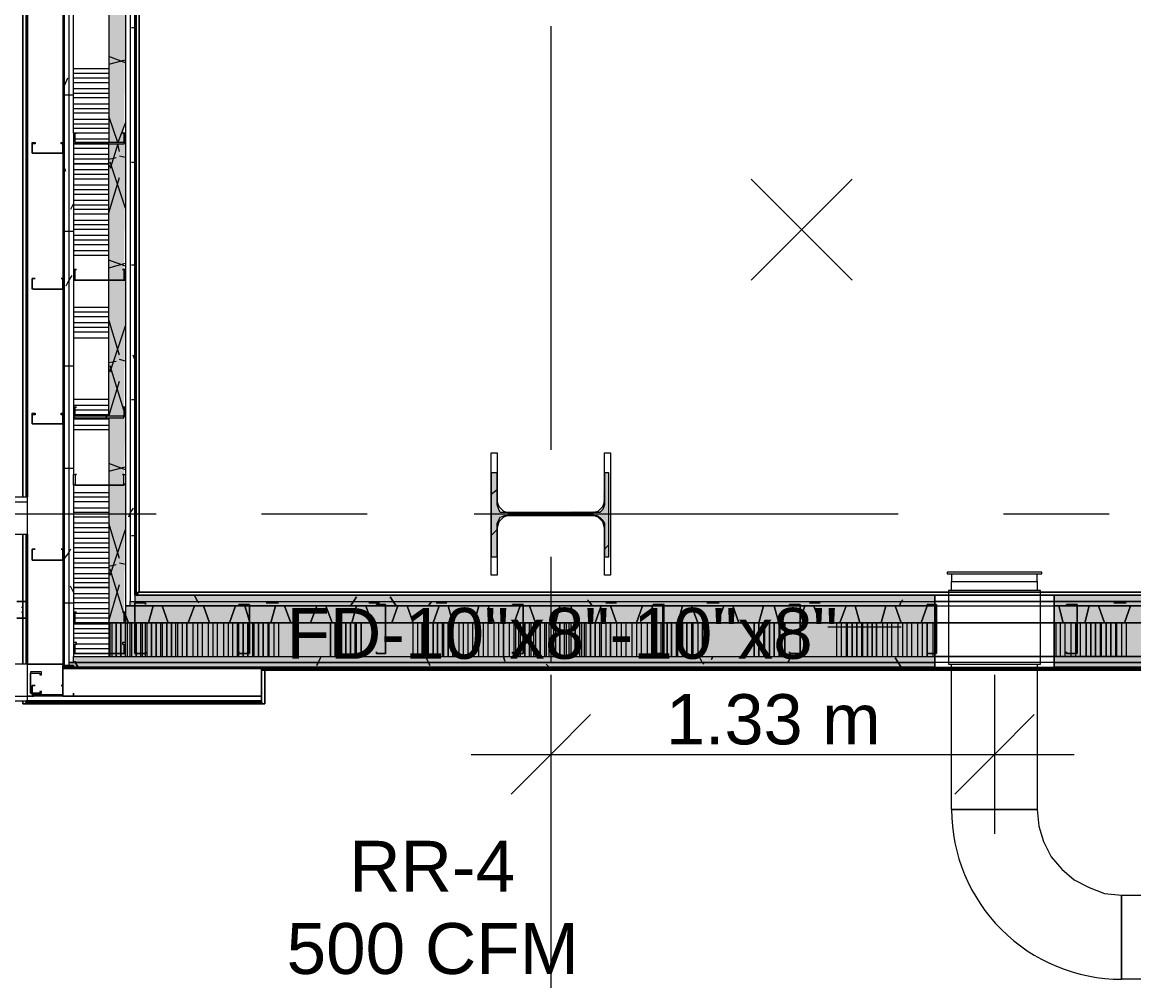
# Model space of a CAD drawing. Header units: metres. Extents: x 29 to 268, y -7 to 151.
# Drawn here: x 63.524 to 66.854, y 23.412 to 26.283 of the extents above; entities that cross this region are included whole.
import ezdxf

# ---------------------------------------------------------------- set-up
doc = ezdxf.new("R2010")
doc.units = ezdxf.units.M
doc.layers.add('HVAC - Ductos', color=5, linetype='Continuous', lineweight=50)
doc.layers.add('PDF2_Geometry', color=7, linetype='Continuous', true_color=0xaaaaaa)
doc.layers.add('PDF2_Solid Fills', color=7, linetype='Continuous', true_color=0xffffff)
doc.layers.add('PDF2_Text', color=7, linetype='Continuous')
doc.styles.add('PDF Helvetica', font='')
doc.styles.get('PDF Helvetica').set_extended_font_data('Helvetica')

msp = doc.modelspace()

# ---------------------------------------------------------------- hatches: boundary and pattern name
at = {"layer": 'PDF2_Solid Fills', "lineweight": 0, "transparency": 33554559}
for points in [[(63.8292, 27.1566), (63.8338, 27.3674), (63.7834, 27.3674), (63.7834, 24.4845), (63.7837, 24.4845), (63.8338, 24.489), (63.8292, 24.4936), (63.8338, 24.9016), (63.8292, 24.9062), (63.8338, 25.1032), (63.8292, 25.1078), (63.8338, 25.5112), (63.8292, 25.5158), (63.8338, 25.9236), (63.8292, 25.9282), (63.8338, 26.3316), (63.8292, 26.3362), (63.8338, 26.7441), (63.8292, 26.7487), (63.8338, 27.152)], [(64.9476, 24.8374), (64.9476, 24.9336), (64.9292, 24.9336), (64.9292, 24.6816), (64.9476, 24.6816), (64.9476, 24.787), (64.9567, 24.8053), (65.2547, 24.8053), (65.2684, 24.7916), (65.2684, 24.6816), (65.2821, 24.6816), (65.2821, 24.9336), (65.2684, 24.9336), (65.2638, 24.8282), (65.2547, 24.8191), (64.9567, 24.8145), (64.9567, 24.8236), (64.9522, 24.8236), (64.9522, 24.8374)]]:
    msp.add_hatch(color=256, dxfattribs=at).paths.add_polyline_path(points)
h = msp.add_hatch(color=256, dxfattribs=at)
h.paths.add_polyline_path([(66.2584, 24.5349), (66.2584, 24.5486), (63.8476, 24.5486), (63.8476, 24.5349)])
h.paths.add_polyline_path([(69.2192, 24.5349), (69.2514, 24.5349), (69.2514, 24.5486), (69.2192, 24.5486)])
h.paths.add_polyline_path([(69.068, 24.5349), (69.068, 24.5486), (66.6159, 24.5486), (66.6159, 24.5349)])
h = msp.add_hatch(color=256, dxfattribs=at)
h.paths.add_polyline_path([(66.2584, 24.5349), (66.2584, 24.5486), (63.8476, 24.5486), (63.8476, 24.5349)])
h.paths.add_polyline_path([(69.068, 24.5349), (69.068, 24.5486), (66.6159, 24.5486), (66.6159, 24.5349)])
h = msp.add_hatch(color=256, dxfattribs=at)
h.paths.add_polyline_path([(66.2584, 24.5486), (66.2584, 24.567), (63.8613, 24.567), (63.8613, 24.5486)])
h.paths.add_polyline_path([(66.6159, 24.567), (66.6159, 24.5486), (69.0542, 24.5486), (69.0542, 24.567)])
h = msp.add_hatch(color=256, dxfattribs=at)
h.paths.add_polyline_path([(66.2584, 24.5486), (66.2584, 24.567), (63.8659, 24.567), (63.8659, 24.5486)])
h.paths.add_polyline_path([(69.2376, 24.567), (69.2376, 24.5486), (69.2514, 24.5486), (69.2514, 24.567)])
h.paths.add_polyline_path([(66.6159, 24.567), (66.6159, 24.5486), (69.0542, 24.5486), (69.0542, 24.567)])
h = msp.add_hatch(color=256, dxfattribs=at)
h.paths.add_polyline_path([(65.4426, 24.4845), (65.4426, 24.5349), (63.8338, 24.5349), (63.8338, 24.4845)])
h.paths.add_polyline_path([(68.9122, 24.5074), (68.9122, 24.4845), (69.2513, 24.4845), (69.2513, 24.5349), (68.903, 24.5349), (68.903, 24.512), (68.9718, 24.512)])
h.paths.add_polyline_path([(67.8122, 24.4845), (67.8122, 24.5074), (67.748, 24.512), (67.8214, 24.512), (67.8214, 24.4845), (68.8984, 24.4845), (68.8984, 24.5349), (67.0972, 24.5349), (67.0972, 24.4845)])
h.paths.add_polyline_path([(66.6159, 24.5349), (66.6159, 24.4845), (67.0926, 24.4845), (67.0926, 24.5349)])
h.paths.add_polyline_path([(65.4472, 24.5349), (65.4472, 24.4845), (66.2584, 24.4845), (66.2584, 24.5349)])
h = msp.add_hatch(color=256, dxfattribs=at)
h.paths.add_polyline_path([(65.4426, 24.4845), (65.4426, 24.5349), (63.8338, 24.5349), (63.8338, 24.4845)])
h.paths.add_polyline_path([(68.9122, 24.5074), (68.9122, 24.4845), (69.2513, 24.4845), (69.2513, 24.5349), (68.903, 24.5349), (68.903, 24.512), (68.9718, 24.512)])
h.paths.add_polyline_path([(67.8122, 24.4845), (67.8122, 24.5074), (67.7526, 24.512), (67.8214, 24.512), (67.8214, 24.4845), (68.8984, 24.4845), (68.8984, 24.5349), (67.0972, 24.5349), (67.0972, 24.4845)])
h.paths.add_polyline_path([(66.6159, 24.5349), (66.6159, 24.4845), (67.0926, 24.4845), (67.0926, 24.5349)])
h.paths.add_polyline_path([(65.4472, 24.5349), (65.4472, 24.4845), (66.2584, 24.4845), (66.2584, 24.5349)])
h = msp.add_hatch(color=256, dxfattribs=at)
h.paths.add_polyline_path([(66.2584, 24.3836), (66.2584, 24.4845), (63.7834, 24.4845), (63.7834, 24.3836)])
h.paths.add_polyline_path([(67.8122, 24.4432), (67.8122, 24.4845), (66.6159, 24.4845), (66.6159, 24.3836), (69.2513, 24.3882), (69.2513, 24.3882), (69.2468, 24.3928), (69.2513, 24.4839), (69.2513, 24.4845), (68.9122, 24.4845), (68.9076, 24.4432), (68.903, 24.4387), (68.903, 24.4845), (67.8214, 24.4845), (67.8168, 24.4387), (67.8168, 24.4432)])
h = msp.add_hatch(color=256, dxfattribs=at)
h.paths.add_polyline_path([(66.2584, 24.3836), (66.2584, 24.4845), (63.7834, 24.4845), (63.7834, 24.3836)])
h.paths.add_polyline_path([(67.8122, 24.4432), (67.8122, 24.4845), (66.6159, 24.4845), (66.6159, 24.3836), (69.2513, 24.3882), (69.2513, 24.3882), (69.2468, 24.3928), (69.2513, 24.4839), (69.2513, 24.4845), (68.9122, 24.4845), (68.9076, 24.4432), (68.903, 24.4387), (68.903, 24.4845), (67.8214, 24.4845), (67.8168, 24.4387), (67.8168, 24.4432)])
h = msp.add_hatch(color=256, dxfattribs=at)
h.paths.add_polyline_path([(66.2584, 24.3653), (66.2584, 24.3836), (63.678, 24.3836), (63.678, 24.3653)])
h.paths.add_polyline_path([(66.6159, 24.3653), (69.2514, 24.3653), (69.2514, 24.3836), (66.6159, 24.3836)])
h = msp.add_hatch(color=256, dxfattribs=at)
h.paths.add_polyline_path([(66.2584, 24.3653), (66.2584, 24.3836), (63.678, 24.3836), (63.678, 24.3653)])
h.paths.add_polyline_path([(66.6159, 24.3653), (69.2514, 24.3653), (69.2514, 24.3836), (66.6159, 24.3836)])
h = msp.add_hatch(color=256, dxfattribs=at)
h.paths.add_polyline_path([(63.6642, 24.3562), (63.6688, 24.3562), (63.6642, 24.3516), (63.6779, 24.347), (63.678, 24.347), (63.678, 24.3516), (66.2584, 24.3516), (66.2584, 24.3653), (63.6642, 24.3653)])
h.paths.add_polyline_path([(66.6159, 24.3516), (69.2513, 24.3516), (69.2513, 24.3653), (66.6159, 24.3653)])
h = msp.add_hatch(color=256, dxfattribs=at)
h.paths.add_polyline_path([(66.2584, 24.3516), (66.2584, 24.3653), (63.6642, 24.3653), (63.6642, 24.3516)])
h.paths.add_polyline_path([(66.6159, 24.3653), (66.6159, 24.3516), (69.2513, 24.3516), (69.2513, 24.3653)])

# ---------------------------------------------------------------- linework, layer by layer
at = {"layer": 'HVAC - Ductos', "lineweight": 0}
for points in [[(66.5792, 24.6312), (66.5792, 24.6358), (66.295, 24.6358), (66.295, 24.6312), (66.3088, 24.6312), (66.3088, 24.6082), (66.5655, 24.6082), (66.5655, 24.6312)], [(66.2996, 24.3608), (66.5746, 24.3608), (66.5746, 24.5808), (66.2996, 24.5808)], [(66.3088, 24.5808), (66.3088, 24.6082), (66.5655, 24.6082), (66.5655, 24.5808)], [(66.3088, 23.9253), (66.3088, 24.3608), (66.5655, 24.3608), (66.5655, 23.9253)], [(66.8176, 23.6686), (70.0488, 23.6686), (70.0488, 23.4166), (66.8176, 23.4166)]]:
    msp.add_lwpolyline(points, close=True, dxfattribs=at)
for points in [[(66.295, 24.6312), (66.5792, 24.6312)], [(66.5563, 24.6358), (66.318, 24.6358)], [(66.3272, 24.6082), (66.3272, 24.6082)], [(66.3409, 24.6082), (66.3409, 24.6082)], [(66.3547, 24.6082), (66.3547, 24.6082)], [(66.3684, 24.6082), (66.3684, 24.6082)], [(66.3822, 24.6082), (66.3822, 24.6082)], [(66.3959, 24.6082), (66.3959, 24.6082)], [(66.4096, 24.6082), (66.4096, 24.6082)], [(66.4234, 24.6082), (66.4234, 24.6082)], [(66.4372, 24.6082), (66.4418, 24.6082)], [(66.4509, 24.6082), (66.4555, 24.6082)], [(66.4646, 24.6082), (66.4692, 24.6082)], [(66.4784, 24.6082), (66.483, 24.6082)], [(66.4968, 24.6082), (66.4968, 24.6082)], [(66.5105, 24.6082), (66.5105, 24.6082)], [(66.5243, 24.6082), (66.5243, 24.6082)], [(66.538, 24.6082), (66.538, 24.6082)], [(66.1576, 24.4708), (65.9376, 24.4708)], [(65.108, 24.3286), (65.108, 24.0903), (65.108, 23.852)], [(66.4372, 24.3286), (66.4372, 24.0903), (66.4372, 23.852)], [(65.2272, 24.2095), (65.108, 24.0903), (64.9888, 23.9712)], [(66.5563, 24.2095), (66.4372, 24.0903), (66.318, 23.9712)], [(64.8697, 24.0903), (66.6755, 24.0903)], [(66.3088, 23.9253), (66.5655, 23.9253)], [(66.5655, 23.9253), (66.57, 23.8749), (66.5838, 23.829), (66.6068, 23.7832), (66.6388, 23.7466), (66.6755, 23.7145), (66.7213, 23.6916), (66.7672, 23.6732), (66.8176, 23.6686)], [(66.8176, 23.6686), (66.8176, 23.4166)]]:
    msp.add_lwpolyline(points, dxfattribs=at)
at = {"layer": 'HVAC - Ductos', "color": 7, "lineweight": 0}
msp.add_arc((66.8174, 23.9252), 0.5086, 179.9804, 270.0196, dxfattribs=at)
at = {"layer": 'PDF2_Geometry', "lineweight": 0}
for points in [[(63.678, 33.9263), (63.678, 34.3296), (63.678, 34.5221), (63.6642, 34.5221), (63.6642, 33.7429), (63.6642, 27.3674), (63.6642, 24.3653), (63.678, 24.3653), (63.8659, 24.3653), (66.2584, 24.3653)], [(66.0659, 34.3342), (66.0659, 34.3525), (65.5709, 34.3525), (65.4059, 34.3525), (63.8476, 34.3525), (63.8476, 34.3342), (63.8476, 33.7429), (63.8476, 28.9166), (63.8476, 28.77), (63.8476, 27.3674), (63.8476, 24.5486), (63.8613, 24.5486), (63.8659, 24.5486), (66.2584, 24.5486), (66.6159, 24.5486), (66.6159, 24.567)], [(63.6459, 33.7429), (63.6459, 27.3674), (63.6459, 24.347), (63.8659, 24.347), (66.2584, 24.347), (66.2584, 24.3928), (66.2584, 24.5395), (66.2584, 24.567), (63.8659, 24.567), (63.8659, 27.3674), (63.8659, 27.152), (69.036, 27.152), (69.036, 24.567), (66.6159, 24.567), (66.6159, 24.347), (69.2514, 24.347), (69.2514, 24.3836), (69.2514, 24.347), (71.8272, 24.347)], [(63.6505, 33.7429), (63.6505, 27.3674), (63.6505, 24.3562), (63.6505, 24.3516), (63.6505, 24.347), (63.6459, 24.347), (63.6459, 24.3516), (63.6505, 24.3516), (63.6642, 24.3516), (63.8659, 24.3516), (66.2584, 24.3516), (66.2584, 24.3653), (63.6642, 24.3653), (63.6642, 24.3562), (63.6642, 24.3516), (66.2584, 24.3516), (66.6159, 24.3516), (66.6159, 24.3653), (66.2584, 24.3653), (63.678, 24.3653), (63.678, 24.3836), (66.2584, 24.3836), (66.2584, 24.3653), (66.2584, 24.3836)], [(69.1688, 27.1841), (69.1688, 27.2345), (69.068, 27.2345), (69.068, 27.1841), (69.0542, 27.1841), (69.036, 27.1841), (69.036, 27.152), (63.8659, 27.152), (63.8659, 24.567), (63.8705, 24.5716), (63.8705, 24.5762), (63.8751, 24.5762), (67.8442, 24.5762), (63.8751, 24.5762), (63.8705, 24.5762), (63.8705, 24.5716), (63.8659, 24.567), (63.8613, 24.567), (63.8613, 27.3674), (63.8613, 33.6925)], [(63.6459, 28.967), (63.6459, 28.9716), (63.6413, 28.9762), (63.6367, 28.9762), (63.6367, 28.6646), (63.5267, 28.6646), (63.6367, 28.6646), (63.6367, 28.9762), (63.6459, 28.9762), (63.6367, 28.9762), (63.6413, 28.9762), (63.6459, 28.9716), (63.6459, 28.967), (63.6459, 27.3674), (63.6459, 28.6554), (63.5359, 28.6554), (63.5359, 24.8603)], [(63.6459, 28.9716), (63.6459, 28.66), (63.5359, 28.66), (63.5359, 24.8603), (63.5359, 28.6554), (63.5359, 28.66), (63.5313, 28.6646), (63.5267, 28.6646), (63.5267, 24.8603), (63.5267, 28.6646), (63.6367, 28.6646)], [(63.6459, 28.6554), (63.5404, 28.6554), (63.5404, 24.8603), (63.5404, 28.6554), (63.6459, 28.6554), (63.5359, 28.6554), (63.6459, 28.6554), (63.6459, 24.7549), (63.6459, 24.7045)], [(63.8338, 27.3674), (63.8338, 24.5349), (63.8476, 24.5349), (63.8613, 24.5349), (63.8659, 24.5349), (64.2051, 24.5349), (64.613, 24.5349), (65.0255, 24.5349), (65.4426, 24.5349), (65.0255, 24.5349), (64.613, 24.5349), (64.2051, 24.5349), (63.8613, 24.5349), (63.8338, 24.5349), (63.8338, 24.4845), (63.8613, 24.4845), (64.2051, 24.4845), (64.613, 24.4845), (65.0255, 24.4845), (65.4426, 24.4845), (65.0255, 24.4845), (64.613, 24.4845), (64.2051, 24.4845), (63.8613, 24.4845), (63.7834, 24.4845), (63.7834, 24.3928), (63.7834, 24.3836), (66.2584, 24.3836), (66.6159, 24.3836), (69.2514, 24.3836)], [(63.7834, 27.3628), (63.7834, 27.152), (63.7834, 26.7395), (63.7834, 26.3316), (63.7834, 25.9236)], [(63.8659, 27.01), (63.8659, 24.567), (63.8705, 24.5716), (63.8705, 24.5762), (63.8751, 24.5762), (63.8751, 27.1428), (63.8751, 24.5762), (67.8442, 24.5762), (67.8442, 24.5716), (67.8442, 24.567), (63.8659, 24.567), (66.2584, 24.567), (66.2584, 24.5395), (66.2584, 24.3928), (66.2584, 24.347), (66.2584, 24.3516), (63.6505, 24.3516), (63.6505, 24.347), (66.2584, 24.347), (66.6159, 24.347)], [(65.4472, 24.5349), (65.8551, 24.5349), (66.2584, 24.5349), (66.263, 24.5349), (66.6159, 24.5349), (66.6846, 24.5349), (67.0926, 24.5349), (66.6846, 24.5349), (66.6159, 24.5349), (66.6159, 24.5486), (69.0542, 24.5486), (69.0542, 24.567), (69.0542, 27.152), (69.0542, 27.1704), (69.036, 27.1704), (63.8659, 27.1704)], [(63.8659, 24.567), (63.8659, 27.152), (63.8659, 24.567)], [(63.7834, 25.9512), (63.678, 25.9512), (63.678, 26.3316)], [(65.108, 26.272), (65.108, 25.0024)], [(63.7834, 26.1437), (63.678, 26.1437)], [(63.7834, 26.1299), (63.678, 26.1299)], [(63.7834, 26.1162), (63.678, 26.1162)], [(63.7834, 26.1024), (63.678, 26.1024)], [(63.7834, 26.0841), (63.678, 26.0841)], [(63.7834, 26.0704), (63.678, 26.0704)], [(63.7834, 26.0566), (63.678, 26.0566)], [(63.7834, 26.0382), (63.678, 26.0382)], [(63.7834, 26.0245), (63.678, 26.0245)], [(63.7834, 26.0108), (63.678, 26.0108)], [(63.7834, 25.9924), (63.678, 25.9924)], [(63.7834, 25.9786), (63.678, 25.9786)], [(63.7834, 25.9649), (63.678, 25.9649)], [(63.678, 25.9236), (63.678, 25.5432)], [(63.7834, 25.1032), (63.7834, 25.5112), (63.7834, 25.9191), (63.678, 25.9191)], [(63.7834, 25.9328), (63.6826, 25.9328)], [(63.6459, 25.8916), (63.6459, 25.8916)], [(63.6459, 25.8916), (63.6459, 25.8916)], [(63.7834, 25.9054), (63.678, 25.9054)], [(63.7834, 25.887), (63.678, 25.887)], [(63.7834, 25.8732), (63.678, 25.8732)], [(63.7834, 25.8412), (63.678, 25.8412)], [(63.7834, 25.8274), (63.678, 25.8274)], [(63.7834, 25.8137), (63.678, 25.8137)], [(63.7834, 25.7954), (63.678, 25.7954)], [(63.7834, 25.7816), (63.678, 25.7816)], [(63.7834, 25.7678), (63.678, 25.7678)], [(63.7834, 25.7495), (63.678, 25.7495)], [(63.7834, 25.7358), (63.678, 25.7358)], [(63.7834, 25.722), (63.678, 25.722)], [(63.7834, 25.7082), (63.678, 25.7082)], [(63.7834, 25.6899), (63.678, 25.6899)], [(63.7834, 25.6762), (63.678, 25.6762)], [(63.7834, 25.6624), (63.678, 25.6624)], [(63.7834, 25.6441), (63.678, 25.6441)], [(63.7834, 25.6304), (63.678, 25.6304)], [(63.7834, 25.6166), (63.678, 25.6166)], [(63.7834, 25.5982), (63.678, 25.5982)], [(63.7834, 25.5845), (63.678, 25.5845)], [(63.5634, 25.5158), (63.5634, 25.5158)], [(63.6413, 25.5158), (63.6413, 25.5158)], [(63.678, 25.5112), (63.678, 25.1308)], [(63.7834, 25.4286), (63.678, 25.4286)], [(63.7834, 25.4149), (63.678, 25.4149)], [(63.7834, 25.4012), (63.678, 25.4012)], [(63.7834, 25.3828), (63.678, 25.3828)], [(63.7834, 25.3691), (63.678, 25.3691)], [(63.7834, 25.3554), (63.678, 25.3554)], [(63.7834, 25.337), (63.678, 25.337)], [(63.7834, 25.1536), (63.678, 25.1536)], [(63.7834, 25.1354), (63.678, 25.1354)], [(63.7834, 25.1216), (63.678, 25.1216)], [(63.6459, 25.0804), (63.6459, 25.0804)], [(63.6459, 25.0804), (63.6459, 25.0804)], [(63.678, 25.1032), (63.678, 24.9291)], [(63.7834, 25.0941), (63.678, 25.0941)], [(63.7834, 25.0758), (63.678, 25.0758)], [(63.7834, 25.1078), (63.6826, 25.1078)], [(63.7834, 25.0986), (63.7834, 24.897), (63.7834, 24.4845), (63.8338, 24.4845), (63.8613, 24.4845), (63.8659, 24.4845), (63.8659, 24.3928), (63.8659, 24.3836), (63.8659, 24.3928), (63.8659, 24.4845), (64.2051, 24.4845), (64.613, 24.4845), (65.0255, 24.4845), (65.4426, 24.4845), (65.4426, 24.3928), (65.4426, 24.3836)], [(63.7834, 25.062), (63.678, 25.062)], [(63.6871, 24.9291), (63.6871, 24.9291)], [(63.6871, 24.9291), (63.6871, 24.9291)], [(63.8246, 24.9291), (63.8246, 24.9291)], [(63.8246, 24.9291), (63.8246, 24.9291)], [(63.678, 24.9016), (63.678, 24.5166)], [(64.9292, 24.8695), (64.9476, 24.8832)], [(61.7255, 24.8466), (63.5404, 24.8466)], [(63.7834, 24.8741), (63.678, 24.8741)], [(63.7834, 24.8603), (63.678, 24.8603)], [(63.7834, 24.8466), (63.678, 24.8466)], [(63.9255, 24.8099), (62.6559, 24.8099)], [(63.7834, 24.8282), (63.678, 24.8282)], [(63.7834, 24.8145), (63.678, 24.8145)], [(64.558, 24.8099), (64.2417, 24.8099)], [(66.1484, 24.8099), (64.8788, 24.8099)], [(64.9888, 24.8053), (64.998, 24.8145)], [(66.7809, 24.8099), (66.4646, 24.8099)], [(63.7834, 24.8008), (63.678, 24.8008)], [(63.7834, 24.7824), (63.678, 24.7824)], [(63.5359, 24.3608), (63.5359, 24.7503)], [(63.7834, 24.7686), (63.678, 24.7686)], [(63.7834, 24.7549), (63.678, 24.7549)], [(64.9292, 24.7458), (64.9476, 24.764)], [(63.7834, 24.7366), (63.678, 24.7366)], [(63.7834, 24.7228), (63.678, 24.7228)], [(63.7834, 24.7091), (63.678, 24.7091)], [(65.2684, 24.7045), (65.2822, 24.7182)], [(63.5634, 24.7045), (63.5634, 24.7045)], [(63.6413, 24.7045), (63.6413, 24.7045)], [(63.7834, 24.6953), (63.678, 24.6953)], [(63.7834, 24.677), (63.678, 24.677)], [(65.108, 24.6816), (65.108, 24.3653)], [(63.6459, 24.6724), (63.6459, 24.3608), (63.5404, 24.3608)], [(63.6459, 24.6724), (63.6459, 24.6724)], [(63.6459, 24.6724), (63.6459, 24.6724)], [(63.7834, 24.6632), (63.678, 24.6632)], [(63.7834, 24.6495), (63.678, 24.6495)], [(63.7834, 24.6312), (63.678, 24.6312)], [(63.7834, 24.6174), (63.678, 24.6174)], [(63.7834, 24.6036), (63.678, 24.6036)], [(66.2584, 24.5349), (66.2584, 24.5395), (66.2584, 24.5486), (66.2584, 24.567), (66.6159, 24.567), (69.036, 24.567), (68.8572, 24.567), (67.8442, 24.567), (67.8442, 24.5716), (67.8442, 24.5762), (63.8751, 24.5762)], [(63.5084, 24.5486), (63.5313, 24.5486), (63.5359, 24.5486), (63.5359, 24.5441), (63.5359, 24.5486), (63.5404, 24.5486), (63.5084, 24.5486)], [(63.7834, 24.5716), (63.678, 24.5716)], [(63.7834, 24.5578), (63.678, 24.5578)], [(63.7834, 24.5441), (63.678, 24.5441)], [(65.4426, 24.5349), (65.0255, 24.5349), (64.613, 24.5349), (64.2051, 24.5349), (63.8613, 24.5349), (63.8476, 24.5349), (63.8476, 24.5486), (66.2584, 24.5486), (66.2584, 24.5395), (66.2584, 24.5349), (66.2584, 24.4845), (66.263, 24.4845), (66.6159, 24.4845), (66.6846, 24.4845), (67.0926, 24.4845), (66.6846, 24.4845), (66.6159, 24.4845), (66.6159, 24.5349), (66.6846, 24.5349), (67.0926, 24.5349)], [(67.8442, 24.567), (63.8659, 24.567), (67.8442, 24.567)], [(67.8442, 24.567), (63.8659, 24.567), (67.8442, 24.567)], [(63.8659, 24.567), (67.8442, 24.567)], [(66.2584, 24.567), (63.8659, 24.567), (66.2584, 24.567)], [(66.2584, 24.347), (66.6159, 24.347), (66.6159, 24.567), (66.2584, 24.567)], [(66.2584, 24.567), (66.6159, 24.567), (66.2584, 24.567)], [(68.903, 24.5349), (69.068, 24.5349), (69.068, 24.5486), (66.6159, 24.5486), (66.2584, 24.5486)], [(66.6159, 24.567), (69.036, 24.567), (66.6159, 24.567)], [(66.6159, 24.5349), (66.6159, 24.5486)], [(63.5221, 24.5166), (63.5267, 24.5166), (63.5267, 24.5212), (63.5267, 24.5258), (63.5267, 24.5303), (63.5221, 24.5303)], [(63.7834, 24.5258), (63.678, 24.5258)], [(63.7834, 24.512), (63.678, 24.512)], [(63.5084, 24.4982), (63.5404, 24.4982), (63.5359, 24.4982), (63.5359, 24.5028), (63.5359, 24.4982), (63.5313, 24.4982), (63.5084, 24.4982)], [(63.678, 24.489), (63.678, 24.4249)], [(63.7834, 24.3928), (63.678, 24.3928), (63.678, 24.3836), (63.7834, 24.3836), (63.8659, 24.3836), (66.2584, 24.3836), (66.2584, 24.3928), (66.2584, 24.4845), (65.8551, 24.4845), (65.4472, 24.4845)], [(63.7834, 24.4799), (63.678, 24.4799)], [(63.7834, 24.4982), (63.6826, 24.4982)], [(63.788, 24.3836), (63.788, 24.3928), (63.788, 24.4845)], [(63.7926, 24.4845), (63.7926, 24.3928), (63.7926, 24.3836)], [(63.8338, 24.3836), (63.8338, 24.4845)], [(63.8384, 24.4845), (63.8384, 24.3836)], [(63.8476, 24.3836), (63.8476, 24.4845)], [(63.8521, 24.4845), (63.8521, 24.3836)], [(63.8797, 24.3836), (63.8797, 24.3928), (63.8797, 24.4845)], [(63.8842, 24.4845), (63.8842, 24.3928), (63.8842, 24.3836)], [(63.8934, 24.3836), (63.8934, 24.4845)], [(63.898, 24.4845), (63.898, 24.3836)], [(63.9392, 24.3836), (63.9392, 24.4845)], [(63.9438, 24.4845), (63.9438, 24.3836)], [(63.985, 24.3836), (63.985, 24.4845)], [(63.9896, 24.4845), (63.9896, 24.3836)], [(64.0034, 24.4845), (64.0034, 24.3836)], [(64.0355, 24.4845), (64.0355, 24.3836)], [(64.0493, 24.4845), (64.0493, 24.3836)], [(64.063, 24.4845), (64.063, 24.3836)], [(64.0813, 24.4845), (64.0813, 24.3836)], [(64.095, 24.4845), (64.095, 24.3836)], [(64.1088, 24.4845), (64.1088, 24.3836)], [(64.1271, 24.4845), (64.1271, 24.3836)], [(64.1409, 24.4845), (64.1409, 24.3836)], [(64.1547, 24.4845), (64.1547, 24.3836)], [(64.1684, 24.4845), (64.1684, 24.3836)], [(64.173, 24.3836), (64.173, 24.4845)], [(64.2142, 24.4845), (64.2142, 24.3836)], [(64.2188, 24.3836), (64.2188, 24.4845)], [(64.26, 24.4845), (64.26, 24.3836)], [(64.2646, 24.3836), (64.2646, 24.4845)], [(64.2784, 24.4845), (64.2784, 24.3836)], [(64.2921, 24.4845), (64.2921, 24.3836)], [(64.4755, 24.4845), (64.4755, 24.3836)], [(64.4801, 24.3836), (64.4801, 24.4845)], [(64.5213, 24.4845), (64.5213, 24.3836)], [(64.5259, 24.3836), (64.5259, 24.4845)], [(64.6955, 24.3836), (64.6955, 24.4845)], [(64.7092, 24.3836), (64.7092, 24.4845)], [(64.7367, 24.4845), (64.7367, 24.3836)], [(64.7413, 24.3836), (64.7413, 24.4845)], [(64.7826, 24.4845), (64.7826, 24.3836)], [(64.7872, 24.3836), (64.7872, 24.4845)], [(64.833, 24.3836), (64.833, 24.4845)], [(64.8467, 24.3836), (64.8467, 24.4845)], [(64.8605, 24.3836), (64.8605, 24.4845)], [(64.8743, 24.3836), (64.8743, 24.4845)], [(64.8926, 24.3836), (64.8926, 24.4845)], [(64.9063, 24.3836), (64.9063, 24.4845)], [(64.92, 24.3836), (64.92, 24.4845)], [(64.9384, 24.3836), (64.9384, 24.4845)], [(64.9522, 24.3836), (64.9522, 24.4845)], [(64.9842, 24.3836), (64.9842, 24.4845)], [(64.998, 24.3836), (64.998, 24.3928), (64.998, 24.4845)], [(65.0026, 24.4845), (65.0026, 24.3928), (65.0026, 24.3836)], [(65.0117, 24.3836), (65.0117, 24.3928), (65.0117, 24.4845)], [(65.0163, 24.4845), (65.0163, 24.3928), (65.0163, 24.3836)], [(65.0438, 24.3836), (65.0438, 24.4845)], [(65.0484, 24.4845), (65.0484, 24.3836)], [(65.0576, 24.3836), (65.0576, 24.4845)], [(65.0622, 24.4845), (65.0622, 24.3836)], [(65.0896, 24.3836), (65.0896, 24.4845)], [(65.0942, 24.4845), (65.0942, 24.3836)], [(65.1034, 24.3836), (65.1034, 24.4845)], [(65.108, 24.4845), (65.108, 24.3836)], [(65.1172, 24.3836), (65.1172, 24.4845)], [(65.1217, 24.4845), (65.1217, 24.3836)], [(65.1493, 24.3836), (65.1493, 24.4845)], [(65.1538, 24.4845), (65.1538, 24.3836)], [(65.163, 24.3836), (65.163, 24.4845)], [(65.1676, 24.4845), (65.1676, 24.3836)], [(65.195, 24.3836), (65.195, 24.4845)], [(65.1996, 24.4845), (65.1996, 24.3836)], [(65.2088, 24.3836), (65.2088, 24.4845)], [(65.2134, 24.4845), (65.2134, 24.3836)], [(65.2547, 24.3836), (65.2547, 24.4845)], [(65.2592, 24.4845), (65.2592, 24.3836)], [(65.273, 24.4845), (65.273, 24.3836)], [(65.3051, 24.4845), (65.3051, 24.3836)], [(65.3188, 24.4845), (65.3188, 24.3836)], [(65.3326, 24.4845), (65.3326, 24.3836)], [(65.3509, 24.4845), (65.3509, 24.3836)], [(65.3646, 24.4845), (65.3646, 24.3836)], [(65.3784, 24.4845), (65.3784, 24.3836)], [(65.3967, 24.4845), (65.3967, 24.3836)], [(65.4105, 24.4845), (65.4105, 24.3836)], [(65.4243, 24.4845), (65.4243, 24.3928), (65.4243, 24.3836)], [(65.438, 24.4845), (65.438, 24.3928), (65.438, 24.3836)], [(65.4838, 24.4845), (65.4838, 24.3836)], [(65.4884, 24.3836), (65.4884, 24.4845)], [(65.5297, 24.4845), (65.5297, 24.3836)], [(65.5342, 24.3836), (65.5342, 24.4845)], [(65.548, 24.4845), (65.548, 24.3836)], [(65.5617, 24.4845), (65.5617, 24.3836)], [(65.745, 24.4845), (65.745, 24.3836)], [(65.7496, 24.3836), (65.7496, 24.4845)], [(65.7909, 24.4845), (65.7909, 24.3836)], [(65.7955, 24.3836), (65.7955, 24.4845)], [(65.9651, 24.3836), (65.9651, 24.4845)], [(65.9788, 24.3836), (65.9788, 24.4845)], [(65.9926, 24.4845), (65.9926, 24.3836)], [(65.9972, 24.3836), (65.9972, 24.4845)], [(66.0384, 24.4845), (66.0384, 24.3836)], [(66.043, 24.3836), (66.043, 24.4845)], [(66.1026, 24.3836), (66.1026, 24.4845)], [(66.1163, 24.3836), (66.1163, 24.4845)], [(66.1301, 24.3836), (66.1301, 24.4845)], [(66.1484, 24.3836), (66.1484, 24.4845)], [(66.1622, 24.3836), (66.1622, 24.4845)], [(66.1759, 24.3836), (66.1759, 24.4845)], [(66.1896, 24.3836), (66.1896, 24.4845)], [(66.208, 24.3836), (66.208, 24.4845)], [(66.2218, 24.3836), (66.2218, 24.4845)], [(66.2538, 24.3836), (66.2538, 24.3928), (66.2538, 24.4845)], [(66.6159, 24.4845), (66.6159, 24.3836), (66.2584, 24.3836), (66.2584, 24.3928), (66.2584, 24.4845)], [(67.0926, 24.4845), (66.6846, 24.4845), (66.6159, 24.4845), (66.6159, 24.3836), (69.2514, 24.3836)], [(66.6205, 24.4845), (66.6205, 24.3836)], [(66.6342, 24.4845), (66.6342, 24.3836)], [(66.648, 24.4845), (66.648, 24.3836)], [(66.6663, 24.4845), (66.6663, 24.3928), (66.6663, 24.3836)], [(66.6801, 24.4845), (66.6801, 24.3928), (66.6801, 24.3836)], [(66.6938, 24.4845), (66.6938, 24.3836)], [(66.7534, 24.4845), (66.7534, 24.3836)], [(66.758, 24.3836), (66.758, 24.4845)], [(66.7993, 24.4845), (66.7993, 24.3836)], [(66.8038, 24.3836), (66.8038, 24.4845)], [(66.8176, 24.4845), (66.8176, 24.3836)], [(66.8313, 24.4845), (66.8313, 24.3836)], [(63.7834, 24.4662), (63.678, 24.4662)], [(63.7834, 24.4524), (63.678, 24.4524)], [(69.2514, 24.457), (71.8089, 24.457), (71.8089, 24.3653), (69.2514, 24.3653), (66.6159, 24.3653), (66.2584, 24.3653), (66.2584, 24.3516), (66.6159, 24.3516), (69.2514, 24.3516)], [(63.7834, 24.4387), (63.678, 24.4387)], [(63.7834, 24.4203), (63.6826, 24.4203)], [(63.7834, 24.4066), (63.6826, 24.4066)], [(66.6159, 24.3653), (66.6159, 24.3836)], [(63.6459, 24.3562), (63.6459, 24.3562)], [(63.6459, 24.3562), (63.6459, 24.3562)], [(63.6642, 24.3516), (63.6642, 24.347), (63.8659, 24.347)], [(63.678, 24.3516), (63.678, 24.3516)], [(64.2417, 24.2462), (64.2417, 24.3516), (64.2417, 24.2508)], [(63.5634, 24.2966), (63.5634, 24.2966)], [(63.6413, 24.2966), (63.6413, 24.2966)], [(61.7255, 24.2645), (63.5404, 24.2645), (63.5588, 24.2645), (63.5404, 24.2645)], [(63.5267, 24.2416), (63.5313, 24.2416), (63.5359, 24.2462), (63.5359, 24.2508)], [(64.2417, 24.2508), (63.5359, 24.2508)], [(63.5359, 24.2462), (64.2417, 24.2462)], [(63.6459, 24.2691), (63.6459, 24.2691)], [(63.678, 24.2736), (63.678, 24.2736)], [(65.108, 24.049), (65.108, 22.7795)]]:
    msp.add_lwpolyline(points, dxfattribs=at)
at = {"layer": 'PDF2_Geometry', "color": 254, "lineweight": 0, "true_color": 0xeaeaea}
for points in [[(63.8521, 26.2674), (63.8613, 26.2674)], [(63.6596, 26.1162), (63.6505, 26.0932)], [(63.6505, 26.0658), (63.6642, 26.0658), (63.678, 26.0658)], [(63.6551, 25.8366), (63.6505, 25.8504)], [(63.8521, 25.8641), (63.8613, 25.8641)], [(63.678, 25.7404), (63.6688, 25.722)], [(63.6505, 25.6578), (63.6642, 25.6578), (63.678, 25.6578)], [(63.8521, 25.557), (63.8613, 25.557)], [(63.6734, 25.5249), (63.6642, 25.5112), (63.6551, 25.4928)], [(63.8613, 25.2728), (63.8567, 25.2866)], [(63.6505, 25.2545), (63.6642, 25.2545), (63.678, 25.2545)], [(63.8521, 25.1536), (63.8613, 25.1536)], [(63.6505, 24.9474), (63.6642, 24.9474), (63.678, 24.9474)], [(63.8567, 24.8282), (63.8476, 24.8145), (63.843, 24.8008)], [(63.8521, 24.7458), (63.8613, 24.7458)], [(63.6688, 24.7045), (63.6642, 24.6953), (63.6505, 24.677)], [(63.678, 24.5762), (63.6688, 24.5945)], [(63.6505, 24.5441), (63.6642, 24.5441), (63.678, 24.5441)], [(63.6917, 24.347), (63.6826, 24.3653), (63.6826, 24.3699), (63.6826, 24.3653), (63.6917, 24.3516)], [(65.8184, 24.3653), (65.8184, 24.3653)], [(65.8184, 24.3653), (65.8184, 24.3653)]]:
    msp.add_lwpolyline(points, dxfattribs=at)
at = {"layer": 'PDF2_Geometry', "color": 254, "lineweight": 0, "true_color": 0xdddddd}
for points in [[(63.8338, 26.162), (63.7834, 26.1804)], [(63.7834, 26.1574), (63.8338, 26.1712)], [(63.8338, 25.9832), (63.8109, 25.9236), (63.7834, 26.0016)], [(63.8154, 25.8962), (63.8109, 25.9191), (63.788, 25.8458)], [(63.7834, 25.8732), (63.8063, 25.8778)], [(63.8338, 25.8778), (63.8154, 25.8824)], [(63.788, 25.8504), (63.7834, 25.8549)], [(63.8338, 25.7266), (63.788, 25.8641)], [(63.7834, 25.7128), (63.8154, 25.8182)], [(63.8338, 25.5524), (63.7834, 25.5708)], [(63.7834, 25.5478), (63.8338, 25.5616)], [(63.8154, 25.2866), (63.7834, 25.392)], [(63.788, 25.2362), (63.8338, 25.3736)], [(63.7834, 25.2637), (63.8063, 25.2682)], [(63.788, 25.2408), (63.7834, 25.2454)], [(63.8292, 25.1216), (63.788, 25.2545)], [(63.8338, 25.2682), (63.8154, 25.2728)], [(63.7834, 25.1032), (63.8154, 25.2086)], [(63.8338, 24.9428), (63.7834, 24.9612)], [(63.7834, 24.9382), (63.8338, 24.952)], [(63.8154, 24.677), (63.7834, 24.7824)], [(63.788, 24.6266), (63.8338, 24.764)], [(63.7834, 24.654), (63.8063, 24.6586)], [(63.8292, 24.512), (63.788, 24.6449)], [(63.8338, 24.6586), (63.8154, 24.6632)], [(63.788, 24.6312), (63.7834, 24.6358)], [(63.7834, 24.489), (63.8154, 24.599)]]:
    msp.add_lwpolyline(points, dxfattribs=at)
at = {"layer": 'PDF2_Geometry', "lineweight": 0}
for points in [[(63.678, 25.9512), (63.678, 25.9236), (63.678, 25.9191), (63.6826, 25.9191), (63.8292, 25.9191), (63.8338, 25.9236), (63.8338, 25.9512), (63.8246, 25.9512), (63.8292, 25.9512), (63.8292, 25.9236), (63.6826, 25.9236), (63.6826, 25.9512), (63.6871, 25.9512)], [(63.678, 25.9512), (63.678, 25.9236), (63.678, 25.9191), (63.6826, 25.9191), (63.8292, 25.9191), (63.8338, 25.9236), (63.8338, 25.9512), (63.8246, 25.9512), (63.8292, 25.9512), (63.8292, 25.9236), (63.6826, 25.9236), (63.6826, 25.9512), (63.6871, 25.9512)], [(63.6459, 25.8916), (63.5588, 25.8916), (63.5542, 25.8916), (63.5542, 25.9236), (63.5634, 25.9236), (63.5634, 25.9191), (63.5542, 25.9191), (63.5542, 25.8916), (63.5588, 25.8916), (63.6459, 25.8916), (63.6459, 25.9191), (63.6413, 25.9191), (63.6413, 25.9236), (63.6459, 25.9236)], [(63.678, 25.8595), (63.7834, 25.8595)], [(63.678, 25.5432), (63.678, 25.5112), (63.6826, 25.5112), (63.8292, 25.5112), (63.8338, 25.5112), (63.8338, 25.5432), (63.8246, 25.5432), (63.8292, 25.5432), (63.8292, 25.5112), (63.6826, 25.5112), (63.6826, 25.5432), (63.6871, 25.5432)], [(63.678, 25.5432), (63.678, 25.5112), (63.6826, 25.5112), (63.8292, 25.5112), (63.8338, 25.5112), (63.8338, 25.5432), (63.8246, 25.5432), (63.8292, 25.5432), (63.8292, 25.5112), (63.6826, 25.5112), (63.6826, 25.5432), (63.6871, 25.5432)], [(63.6459, 25.4882), (63.6459, 25.4836), (63.5588, 25.4836), (63.5542, 25.4836), (63.5542, 25.4882), (63.5542, 25.5158), (63.5634, 25.5158), (63.5542, 25.5158), (63.5542, 25.4882), (63.5588, 25.4836), (63.6459, 25.4836), (63.6459, 25.4882), (63.6459, 25.5158)], [(63.6413, 25.5158), (63.6459, 25.5158)], [(63.6459, 25.0804), (63.5588, 25.0804), (63.5542, 25.0804), (63.5542, 25.1124), (63.5634, 25.1124), (63.5634, 25.1078), (63.5542, 25.1078), (63.5542, 25.0804), (63.5588, 25.0804), (63.6459, 25.0804), (63.6459, 25.1078), (63.6413, 25.1078), (63.6413, 25.1124), (63.6459, 25.1124)], [(63.678, 25.1308), (63.678, 25.1032), (63.6826, 25.0986), (63.8292, 25.0986), (63.8292, 25.1032), (63.8338, 25.1032), (63.8338, 25.1308), (63.8246, 25.1308), (63.8292, 25.1308), (63.8292, 25.1032), (63.6826, 25.1032), (63.6826, 25.1308), (63.6871, 25.1308)], [(63.678, 25.1308), (63.678, 25.1032), (63.6826, 25.0986), (63.8292, 25.0986), (63.8292, 25.1032), (63.8338, 25.1032), (63.8338, 25.1308), (63.8246, 25.1308), (63.8292, 25.1308), (63.8292, 25.1032), (63.6826, 25.1032), (63.6826, 25.1308), (63.6871, 25.1308)], [(65.2684, 24.6266), (65.2684, 24.7686), (65.2638, 24.787), (65.2501, 24.8008), (65.2363, 24.8053), (64.9797, 24.8053), (64.9659, 24.8008), (64.9522, 24.787), (64.9476, 24.7686), (64.9476, 24.6266), (64.9292, 24.6266), (64.9292, 24.9932), (64.9476, 24.9932), (64.9476, 24.8466), (64.9522, 24.8328), (64.9659, 24.8191), (64.9797, 24.8145), (65.2363, 24.8145), (65.2501, 24.8191), (65.2638, 24.8328), (65.2684, 24.8466), (65.2684, 24.9932), (65.2867, 24.9932), (65.2867, 24.6266)], [(63.8338, 24.9016), (63.8292, 24.897), (63.6826, 24.897), (63.678, 24.897), (63.678, 24.9016), (63.678, 24.9291), (63.6871, 24.9291), (63.6826, 24.9291), (63.6826, 24.9016), (63.6826, 24.897), (63.8292, 24.897), (63.8292, 24.9016), (63.8292, 24.9291), (63.8246, 24.9291), (63.8338, 24.9291)], [(63.8338, 24.9016), (63.8292, 24.897), (63.6826, 24.897), (63.678, 24.897), (63.678, 24.9016), (63.678, 24.9291), (63.6871, 24.9291), (63.6826, 24.9291), (63.6826, 24.9016), (63.6826, 24.897), (63.8292, 24.897), (63.8292, 24.9016), (63.8292, 24.9291), (63.8246, 24.9291), (63.8338, 24.9291)], [(65.2684, 24.6816), (65.2822, 24.6816), (65.2822, 24.9336), (65.2684, 24.9336), (65.2684, 24.8374), (65.2638, 24.8236), (65.2547, 24.8145), (65.2455, 24.8145), (64.9705, 24.8145), (64.9567, 24.8145), (64.9522, 24.8236), (64.9476, 24.8374), (64.9476, 24.9336), (64.9292, 24.9336), (64.9292, 24.6816), (64.9476, 24.6816), (64.9476, 24.7824), (64.9522, 24.7916), (64.9567, 24.8008), (64.9705, 24.8053), (65.2455, 24.8053), (65.2547, 24.8008), (65.2638, 24.7916), (65.2684, 24.7824)], [(63.5404, 24.8603), (61.7255, 24.8603), (61.7255, 24.7503), (63.5404, 24.7503)], [(63.5267, 24.7503), (63.5267, 24.5486), (63.5267, 24.4982), (63.5267, 24.3608), (63.5267, 24.4982), (63.5267, 24.5486)], [(63.5359, 24.7503), (63.5359, 24.5486), (63.5359, 24.4982), (63.5359, 24.3608)], [(63.5404, 24.7503), (63.5404, 24.3608)], [(63.6459, 24.6724), (63.5588, 24.6724), (63.5542, 24.6724), (63.5542, 24.7045), (63.5634, 24.7045), (63.5542, 24.7045), (63.5542, 24.6724), (63.5588, 24.6724), (63.6459, 24.6724), (63.6459, 24.7045)], [(63.6413, 24.7045), (63.6459, 24.7045)], [(63.678, 24.5899), (63.7834, 24.5899)], [(67.8442, 24.567), (67.8442, 24.5716), (67.8442, 24.5762), (67.8442, 24.5716), (67.8442, 24.567), (63.8659, 24.567)], [(66.2584, 24.5486), (66.2584, 24.567), (63.8613, 24.567), (63.8613, 24.5486)], [(63.8934, 24.5441), (63.8613, 24.5441), (63.8613, 24.3928), (63.8934, 24.3928), (63.8934, 24.3974), (63.8934, 24.3928), (63.8613, 24.3928), (63.8613, 24.5441), (63.8934, 24.5441), (63.8934, 24.5395)], [(63.8934, 24.5441), (63.8613, 24.5441), (63.8613, 24.3928), (63.8934, 24.3928), (63.8934, 24.3974), (63.8934, 24.3928), (63.8613, 24.3928), (63.8613, 24.5441), (63.8934, 24.5441), (63.8934, 24.5395)], [(64.2692, 24.567), (64.5213, 24.567)], [(66.6159, 24.567), (66.6159, 24.5486), (69.0542, 24.5486), (69.0542, 24.567)], [(63.678, 24.5166), (63.678, 24.489), (63.678, 24.4845), (63.6826, 24.4845), (63.8292, 24.4845), (63.8338, 24.489), (63.8338, 24.5166), (63.8246, 24.5166), (63.8292, 24.5166), (63.8292, 24.489), (63.8292, 24.4845), (63.6826, 24.4845), (63.6826, 24.489), (63.6826, 24.5166), (63.6871, 24.5166)], [(63.678, 24.5166), (63.678, 24.489), (63.678, 24.4845), (63.6826, 24.4845), (63.8292, 24.4845), (63.8338, 24.489), (63.8338, 24.5166), (63.8246, 24.5166), (63.8292, 24.5166), (63.8292, 24.489), (63.8292, 24.4845), (63.6826, 24.4845), (63.6826, 24.489), (63.6826, 24.5166), (63.6871, 24.5166)], [(64.173, 24.3928), (64.2051, 24.3928), (64.2051, 24.5395), (64.173, 24.5395), (64.173, 24.5349), (64.173, 24.5395), (64.2051, 24.5395), (64.2051, 24.3928), (64.173, 24.3928), (64.173, 24.3974)], [(64.5855, 24.3928), (64.613, 24.3928), (64.613, 24.5395), (64.5855, 24.5395), (64.5855, 24.5349), (64.5855, 24.5395), (64.613, 24.5395), (64.613, 24.3928), (64.5855, 24.3928), (64.5855, 24.3974)], [(64.9934, 24.3928), (65.0209, 24.3928), (65.0255, 24.3928), (65.0255, 24.5395), (65.0209, 24.5395), (64.9934, 24.5395), (64.9934, 24.5349), (64.9934, 24.5395), (65.0209, 24.5395), (65.0255, 24.5395), (65.0255, 24.3928), (65.0209, 24.3928), (64.9934, 24.3928), (64.9934, 24.3974)], [(65.4151, 24.3928), (65.4426, 24.3928), (65.4472, 24.3928), (65.4472, 24.5395), (65.4426, 24.5395), (65.4151, 24.5395), (65.4151, 24.5349), (65.4151, 24.5395), (65.4426, 24.5395), (65.4426, 24.3928), (65.4151, 24.3928), (65.4151, 24.3974)], [(66.6159, 24.5349), (66.6159, 24.4845), (66.263, 24.4845), (66.2584, 24.4845), (65.8551, 24.4845), (65.4472, 24.4845), (65.8551, 24.4845), (66.2584, 24.4845), (66.2584, 24.5349), (65.8551, 24.5349), (65.4472, 24.5349), (65.8551, 24.5349), (66.2584, 24.5349), (66.263, 24.5349)], [(65.823, 24.3928), (65.8551, 24.3928), (65.8551, 24.5395), (65.823, 24.5395), (65.823, 24.5349), (65.823, 24.5395), (65.8551, 24.5395), (65.8551, 24.3928), (65.823, 24.3928), (65.823, 24.3974)], [(66.2355, 24.3928), (66.263, 24.3928), (66.263, 24.5395), (66.2355, 24.5395), (66.2355, 24.5349), (66.2355, 24.5395), (66.263, 24.5395), (66.263, 24.3928), (66.2355, 24.3928), (66.2355, 24.3974)], [(66.6526, 24.3928), (66.6846, 24.3928), (66.6846, 24.5395), (66.6526, 24.5395), (66.6526, 24.5349), (66.6526, 24.5395), (66.6846, 24.5395), (66.6846, 24.3928), (66.6526, 24.3928), (66.6526, 24.3974)], [(63.8063, 24.4845), (63.8063, 24.3928), (63.8063, 24.3836), (63.8063, 24.3928)], [(63.82, 24.4845), (63.82, 24.3928), (63.82, 24.3836), (63.82, 24.3928)], [(63.9117, 24.4845), (63.9117, 24.3836)], [(63.9255, 24.4845), (63.9255, 24.3836)], [(63.9576, 24.4845), (63.9576, 24.3836)], [(63.9713, 24.4845), (63.9713, 24.3836)], [(64.0171, 24.3836), (64.0171, 24.4845)], [(64.1867, 24.4845), (64.1867, 24.3928), (64.1867, 24.3836), (64.1867, 24.3928)], [(64.2005, 24.4845), (64.2005, 24.3928), (64.2005, 24.3836), (64.2005, 24.3928)], [(64.2326, 24.4845), (64.2326, 24.3836)], [(64.2463, 24.4845), (64.2463, 24.3836)], [(64.448, 24.4845), (64.448, 24.3836)], [(64.4617, 24.4845), (64.4617, 24.3836)], [(64.4938, 24.4845), (64.4938, 24.3836)], [(64.5076, 24.4845), (64.5076, 24.3836)], [(64.5396, 24.4845), (64.5396, 24.3836)], [(64.723, 24.4845), (64.723, 24.3836)], [(64.7551, 24.4845), (64.7551, 24.3836)], [(64.7688, 24.4845), (64.7688, 24.3836)], [(64.8009, 24.4845), (64.8009, 24.3836)], [(64.8146, 24.4845), (64.8146, 24.3836)], [(64.9659, 24.4845), (64.9659, 24.3836)], [(65.0301, 24.4845), (65.0301, 24.3836)], [(65.0759, 24.4845), (65.0759, 24.3836)], [(65.1355, 24.4845), (65.1355, 24.3836)], [(65.1813, 24.4845), (65.1813, 24.3836)], [(65.2272, 24.4845), (65.2272, 24.3836)], [(65.2409, 24.4845), (65.2409, 24.3836)], [(65.2867, 24.3836), (65.2867, 24.4845)], [(65.4563, 24.4845), (65.4563, 24.3836)], [(65.47, 24.4845), (65.47, 24.3836)], [(65.5022, 24.4845), (65.5022, 24.3836)], [(65.5159, 24.4845), (65.5159, 24.3836)], [(65.7176, 24.4845), (65.7176, 24.3836)], [(65.7313, 24.4845), (65.7313, 24.3836)], [(65.7634, 24.4845), (65.7634, 24.3836)], [(65.7772, 24.4845), (65.7772, 24.3836)], [(65.8092, 24.4845), (65.8092, 24.3836)], [(66.0109, 24.4845), (66.0109, 24.3836)], [(66.0246, 24.4845), (66.0246, 24.3836)], [(66.0568, 24.4845), (66.0568, 24.3836)], [(66.0705, 24.4845), (66.0705, 24.3836)], [(66.0842, 24.4845), (66.0842, 24.3836)], [(66.2355, 24.4845), (66.2355, 24.3928), (66.2355, 24.3836), (66.2355, 24.3928)], [(66.7122, 24.4845), (66.7122, 24.3836)], [(66.7259, 24.4845), (66.7259, 24.3836)], [(66.7396, 24.4845), (66.7396, 24.3836)], [(66.7718, 24.4845), (66.7718, 24.3836)], [(66.7855, 24.4845), (66.7855, 24.3836)], [(63.678, 24.4249), (63.678, 24.3928), (63.6826, 24.3928), (63.8292, 24.3928), (63.8338, 24.3928), (63.8338, 24.4249), (63.8246, 24.4249), (63.8246, 24.4203), (63.8292, 24.4203), (63.8292, 24.3928), (63.6826, 24.3928), (63.6826, 24.4203), (63.6871, 24.4203), (63.6871, 24.4249)], [(63.678, 24.4249), (63.678, 24.3928), (63.6826, 24.3928), (63.8292, 24.3928), (63.8338, 24.3928), (63.8338, 24.4249), (63.8246, 24.4249), (63.8246, 24.4203), (63.8292, 24.4203), (63.8292, 24.3928), (63.6826, 24.3928), (63.6826, 24.4203), (63.6871, 24.4203), (63.6871, 24.4249)], [(69.2514, 24.3653), (69.2514, 24.3836), (66.6159, 24.3836), (66.6159, 24.3653)], [(63.5404, 24.3608), (61.7255, 24.3608), (61.7255, 24.2508), (63.5404, 24.2508)], [(63.5359, 24.2508), (63.5359, 24.2462), (63.5313, 24.2416), (63.5267, 24.2416), (63.5267, 24.2508), (63.5267, 24.2416), (64.2509, 24.2416), (64.2509, 24.3424), (64.2509, 24.2416), (64.2509, 24.3424), (64.2509, 24.2416), (63.5267, 24.2416), (63.5313, 24.2416), (63.5359, 24.2462), (63.5359, 24.2508), (63.5359, 24.2462), (64.2417, 24.2462), (64.2417, 24.3516), (64.2417, 24.2508)], [(63.6459, 24.3608), (63.5404, 24.3608)], [(64.2417, 24.2508), (64.2417, 24.3516), (64.2417, 24.2508), (63.5404, 24.2508), (64.2417, 24.2508), (64.2417, 24.3516)], [(63.6459, 24.2645), (64.2417, 24.2645), (64.2417, 24.3516), (64.2417, 24.2508), (63.5404, 24.2508), (64.2417, 24.2508), (64.2417, 24.3516), (64.2417, 24.2508), (63.5404, 24.2508), (64.2417, 24.2508), (64.2417, 24.2645)], [(63.6459, 24.2645), (63.6459, 24.2691), (63.6459, 24.3562), (63.678, 24.3562), (63.678, 24.3516), (63.678, 24.3562), (63.6459, 24.3562), (63.6459, 24.2691), (63.6459, 24.2645), (63.678, 24.2645)], [(67.8442, 24.347), (64.2417, 24.347), (67.8442, 24.347), (67.8442, 24.3424), (64.2417, 24.3424), (67.8442, 24.3424)], [(64.2509, 24.2416), (64.2509, 24.3424)], [(64.2692, 24.347), (64.5213, 24.347)], [(69.2514, 24.3516), (69.2514, 24.3653), (66.6159, 24.3653), (66.6159, 24.3516)], [(69.2514, 24.347), (69.2514, 24.3516), (66.6159, 24.3516), (66.6159, 24.347)], [(63.5817, 24.3378), (63.5496, 24.3378), (63.5496, 24.3332), (63.5496, 24.2736), (63.5817, 24.2736), (63.5817, 24.2782), (63.5771, 24.2782), (63.5771, 24.2736), (63.5496, 24.2736), (63.5496, 24.3332), (63.5771, 24.3332), (63.5771, 24.3286), (63.5817, 24.3286)], [(63.6459, 24.2691), (63.6459, 24.2645), (63.5588, 24.2645), (63.5542, 24.2691), (63.5542, 24.2966), (63.5634, 24.2966), (63.5542, 24.2966), (63.5542, 24.2691), (63.5588, 24.2691), (63.6459, 24.2691), (63.6459, 24.2966)], [(63.6413, 24.2966), (63.6459, 24.2966)], [(63.5359, 24.2508), (64.2417, 24.2508), (64.2417, 24.2462), (64.2463, 24.2416), (64.2509, 24.2416), (63.5267, 24.2416), (64.2509, 24.2416), (64.2463, 24.2416), (64.2417, 24.2462), (64.2417, 24.2508)], [(63.678, 24.2736), (63.678, 24.2645)]]:
    msp.add_lwpolyline(points, close=True, dxfattribs=at)
at = {"layer": 'PDF2_Geometry', "color": 254, "lineweight": 0, "true_color": 0xd4d4d4}
for points in [[(66.0109, 25.5112), (65.7084, 25.8137)], [(66.0109, 25.8137), (65.7084, 25.5112)]]:
    msp.add_lwpolyline(points, dxfattribs=at)
at = {"layer": 'PDF2_Geometry', "color": 254, "lineweight": 0, "true_color": 0xd2d2d2}
for points in [[(63.6826, 25.5112), (63.6826, 25.5112)], [(63.6826, 25.5112), (63.6826, 25.5112)], [(63.6871, 25.1308), (63.6871, 25.1308)], [(63.6871, 25.1308), (63.6871, 25.1308)], [(64.2051, 24.5212), (64.2051, 24.5258)], [(64.5993, 24.5395), (64.6038, 24.5395)], [(66.6846, 24.489), (66.6846, 24.489)], [(65.0255, 24.457), (65.0255, 24.4616)], [(64.613, 24.4295), (64.613, 24.4295)]]:
    msp.add_lwpolyline(points, dxfattribs=at)
for points in [[(63.6826, 25.1262), (63.678, 25.1262)], [(63.7788, 25.1032), (63.7743, 25.0986)], [(63.6826, 24.5028), (63.678, 24.5028)]]:
    msp.add_lwpolyline(points, close=True, dxfattribs=at)
at = {"layer": 'PDF2_Geometry', "color": 254, "lineweight": 0, "true_color": 0xeaeaea}
for points in [[(64.0493, 24.5486), (64.0538, 24.5441), (64.0493, 24.5486), (64.0401, 24.567)], [(64.2921, 24.5441), (64.2555, 24.5441)], [(64.5076, 24.5349), (64.5167, 24.5486), (64.5259, 24.5624), (64.5167, 24.5486)], [(64.5947, 24.5441), (64.5626, 24.5441)], [(64.6359, 24.5486), (64.645, 24.5349), (64.6359, 24.5486), (64.6267, 24.5624)], [(64.7413, 24.5349), (64.7505, 24.5486)], [(64.7963, 24.5441), (64.7642, 24.5441)], [(65.2226, 24.5486), (65.2317, 24.5349), (65.2226, 24.5486), (65.218, 24.5532)], [(65.3051, 24.5441), (65.273, 24.5441)], [(65.6122, 24.5441), (65.5755, 24.5441)], [(65.9146, 24.5441), (65.8826, 24.5441)], [(66.153, 24.5349), (66.1576, 24.5486), (66.1622, 24.5532), (66.1576, 24.5486)], [(66.8313, 24.5441), (66.7947, 24.5441)], [(64.4113, 24.3653), (64.4205, 24.3836), (64.4113, 24.3653), (64.4067, 24.3562)], [(64.7322, 24.3836), (64.7413, 24.3653), (64.7459, 24.3562), (64.7413, 24.3653)], [(64.7734, 24.379), (64.7734, 24.3836)], [(64.9659, 24.3836), (64.9705, 24.3699)], [(65.5526, 24.3836), (65.5617, 24.3653), (65.5663, 24.3608), (65.5617, 24.3653)], [(65.5892, 24.3745), (65.5938, 24.3836)], [(65.8184, 24.3653), (65.8276, 24.3836)], [(66.1392, 24.379), (66.1484, 24.3653), (66.1576, 24.3516), (66.1484, 24.3653)], [(65.0942, 24.3608), (65.1034, 24.3516)]]:
    msp.add_lwpolyline(points, close=True, dxfattribs=at)
at = {"layer": 'PDF2_Geometry', "color": 254, "lineweight": 0, "true_color": 0xdddddd}
for points in [[(63.9163, 24.5349), (63.9026, 24.4845)], [(63.9438, 24.5349), (63.9621, 24.4845)], [(64.0401, 24.5349), (64.0217, 24.4845)], [(64.0676, 24.5349), (64.0859, 24.4845)], [(64.1638, 24.5349), (64.1455, 24.4845)], [(64.1913, 24.5349), (64.2051, 24.489), (64.2051, 24.4845), (64.2051, 24.489)], [(64.283, 24.5349), (64.2692, 24.4845)], [(64.3105, 24.5349), (64.3288, 24.4845)], [(64.4067, 24.5349), (64.3884, 24.4845)], [(64.4342, 24.5349), (64.4526, 24.4845)], [(64.5259, 24.5349), (64.5121, 24.4845)], [(64.5534, 24.5349), (64.5717, 24.4845)], [(64.6496, 24.5349), (64.6313, 24.4845)], [(64.6772, 24.5349), (64.6955, 24.4845)], [(64.7734, 24.5349), (64.7551, 24.4845)], [(64.8009, 24.5349), (64.8146, 24.4845)], [(64.8926, 24.5349), (64.8788, 24.4845)], [(64.92, 24.5349), (64.9384, 24.4845)], [(65.0163, 24.5349), (64.998, 24.4845)], [(65.0438, 24.5349), (65.0622, 24.4845)], [(65.1355, 24.5349), (65.1217, 24.4845)], [(65.1676, 24.5349), (65.1813, 24.4845)], [(65.2592, 24.5349), (65.2409, 24.4845)], [(65.2867, 24.5349), (65.3051, 24.4845)], [(65.383, 24.5349), (65.3646, 24.4845)], [(65.4105, 24.5349), (65.4243, 24.4845)], [(65.5022, 24.5349), (65.4884, 24.4845)], [(65.5297, 24.5349), (65.548, 24.4845)], [(65.6259, 24.5349), (65.6076, 24.4845)], [(65.6534, 24.5349), (65.6717, 24.4845)], [(65.745, 24.5349), (65.7313, 24.4845)], [(65.7772, 24.5349), (65.7909, 24.4845)], [(65.8688, 24.5349), (65.8551, 24.4936)], [(65.8963, 24.5349), (65.9146, 24.4845)], [(65.9926, 24.5349), (65.9743, 24.4845)], [(66.02, 24.5349), (66.0338, 24.4845)], [(66.1118, 24.5349), (66.098, 24.4845)], [(66.1392, 24.5349), (66.1576, 24.4845)], [(66.2355, 24.5349), (66.2172, 24.4845)], [(66.6297, 24.5349), (66.6434, 24.4845)], [(66.7213, 24.5349), (66.7076, 24.4845)], [(66.7488, 24.5349), (66.7672, 24.4845)], [(66.845, 24.5349), (66.8268, 24.4845)], [(63.8338, 24.5074), (63.843, 24.4845)], [(65.8551, 24.489), (65.8505, 24.4845)]]:
    msp.add_lwpolyline(points, close=True, dxfattribs=at)

# ---------------------------------------------------------------- texts
at = {"layer": 'PDF2_Text', "lineweight": 0, "attachment_point": 4, "style": 'PDF Helvetica'}
for s, insert, char_height in [('FD-10"x8"-10"x8"', (64.3163, 24.4517), 0.152471), ('1.33 m', (65.453, 24.1943), 0.15059), ('RR-4', (64.5042, 23.755), 0.15247), ('500 CFM', (64.3163, 23.5075), 0.15247)]:
    msp.add_mtext(s, dxfattribs=dict(at, insert=insert, char_height=char_height))

doc.saveas('drawing.dxf')
